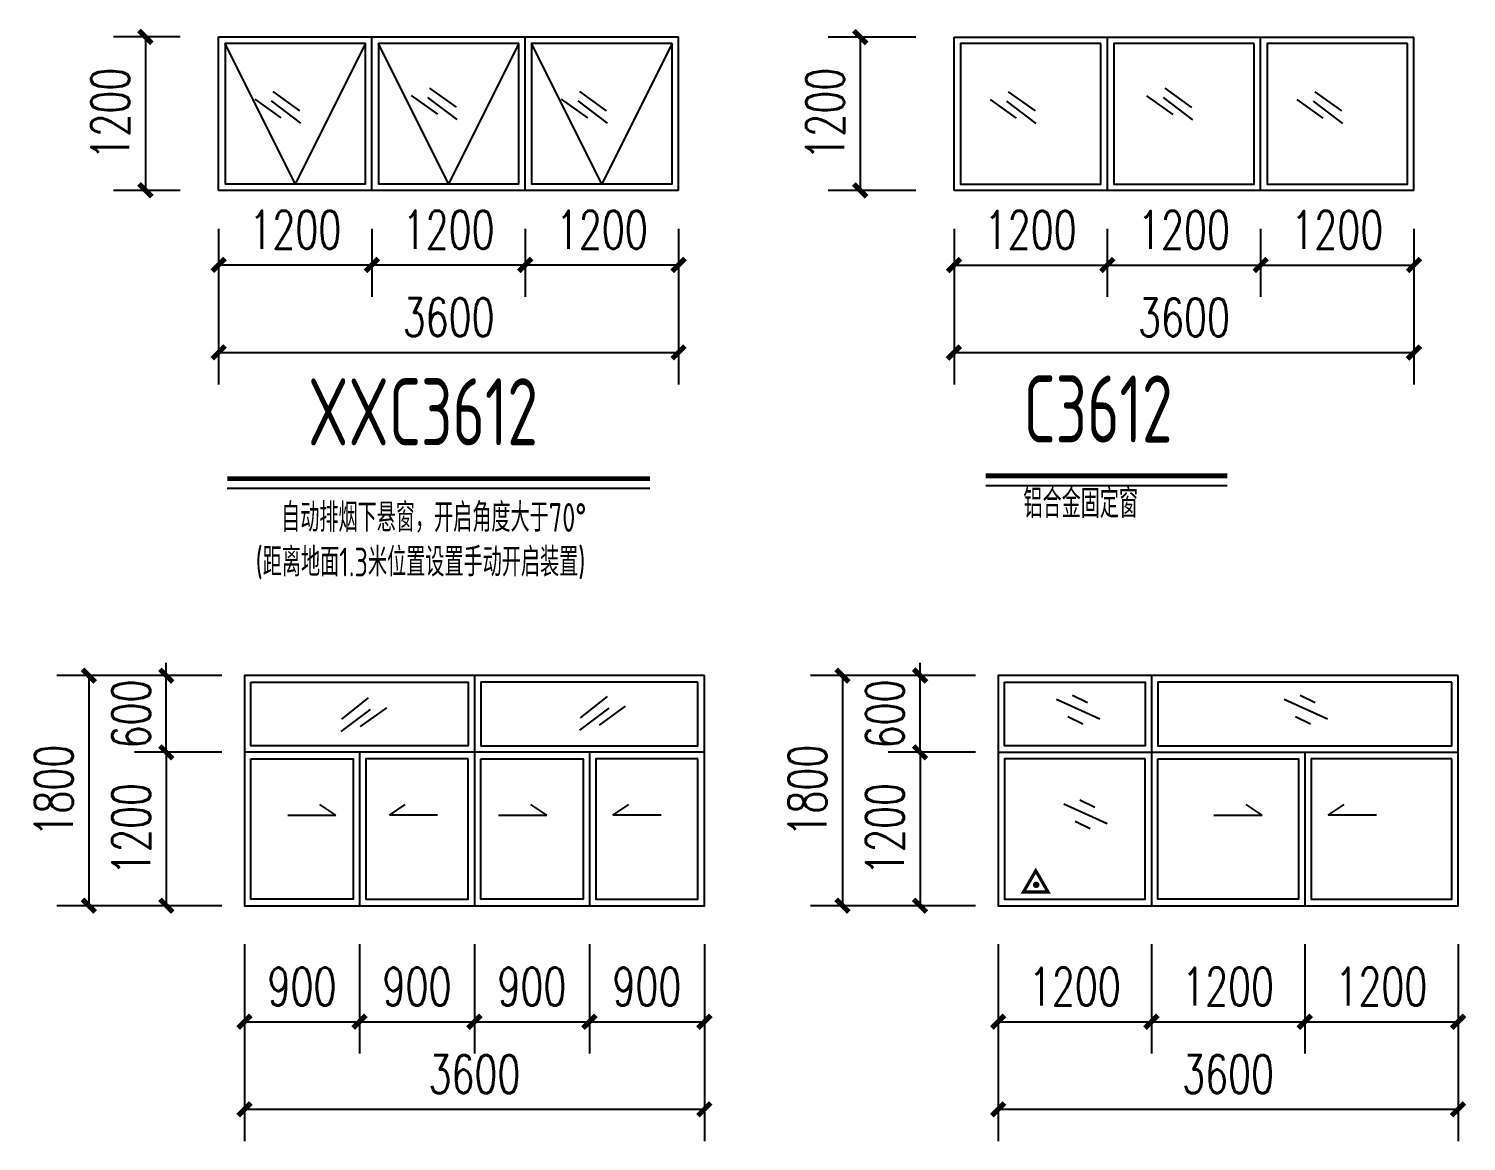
# Model space of a CAD drawing. Extents: x 180850 to 1399066, y 113487 to 334416.
# Drawn here: x 730589 to 753095, y 256317 to 273725 of the extents above; entities that cross this region are included whole.
import ezdxf
from ezdxf.enums import TextEntityAlignment as Align

# ---------------------------------------------------------------- set-up
doc = ezdxf.new("R2010")
doc.units = 0
doc.header["$LTSCALE"] = 1000
for name, color, linetype in [('8', 3, 'Continuous'), ('AXIS', 3, 'Continuous'), ('PUB_TEXT', 7, 'Continuous'), ('REIN', 1, 'Continuous'), ('TEXT', 7, 'Continuous'), ('THICK', 6, 'Continuous'), ('THIN', 7, 'Continuous')]:
    doc.layers.add(name, color=color, linetype=linetype)
doc.styles.add('_TCH_DIM_T3', font='SIMPLEX', dxfattribs={"width": 0.705882, "bigfont": 'GBCBIG'})
doc.styles.add('标准字体', font='tssdeng.shx', dxfattribs={"width": 0.7, "bigfont": 'tssdchn.shx'})
doc.dimstyles.new('TCH-200-2', dxfattribs={"dimtxt": 595, "dimasz": 200, "dimexe": 500, "dimexo": 600, "dimgap": 252.5, "dimtad": 1, "dimdec": 0, "dimlfac": 0.5, "dimzin": 0, "dimdsep": 46, "dimtxsty": '_TCH_DIM_T3', "dimblk": 'ARCHTICK', "dimcen": 0.09, "dimclrd": 124, "dimclre": 124, "dimclrt": 7, "dimazin": 2, "dimtfac": 1, "dimtdec": 0, "dimtix": 1, "dimtmove": 2, "dimatfit": 3, "dimfxl": 1, "dimtolj": 1, "dimtzin": 0, "dimarcsym": 0})

# ---------------------------------------------------------------- blocks, each defined once
blk = doc.blocks.new('_ArchTick')
at = {"color": 0, "linetype": 'ByBlock', "const_width": 0.4}
blk.add_lwpolyline([(-0.5, -0.5), (0.5, 0.5)], dxfattribs=at)
blk = doc.blocks.new('*D429')
at = {"layer": 'AXIS', "color": 124, "linetype": 'ByBlock', "lineweight": -2, "transparency": 16777216}
for p, q in [((733562, 270597), (733562, 269531)), ((735962, 270597), (735962, 269531)), ((733562, 270031), (735962, 270031))]:
    blk.add_line(p, q, dxfattribs=at)
at = {"layer": 'Defpoints', "color": 0, "linetype": 'ByBlock', "transparency": 16777216}
for p in [(733562, 271197), (735962, 271197), (735962, 270031)]:
    blk.add_point(p, dxfattribs=at)
at = {"layer": 'AXIS', "color": 124, "linetype": 'ByBlock', "lineweight": -2, "transparency": 16777216, "xscale": 200, "yscale": 200, "zscale": 200, "rotation": 180}
blk.add_blockref('_ArchTick', (733562, 270031), dxfattribs=at)
at = {"layer": 'AXIS', "color": 124, "linetype": 'ByBlock', "lineweight": -2, "transparency": 16777216, "xscale": 200, "yscale": 200, "zscale": 200}
blk.add_blockref('_ArchTick', (735962, 270031), dxfattribs=at)
at = {"layer": 'AXIS', "color": 7, "linetype": 'ByBlock', "transparency": 16777216, "insert": (734762, 270581), "char_height": 595, "attachment_point": 5, "style": '_TCH_DIM_T3'}
blk.add_mtext('\\A1;1200', dxfattribs=at)
blk = doc.blocks.new('*D430')
at = {"layer": 'AXIS', "color": 124, "linetype": 'ByBlock', "lineweight": -2, "transparency": 16777216}
for p, q in [((735962, 270597), (735962, 269531)), ((738362, 270597), (738362, 269531)), ((735962, 270031), (738362, 270031))]:
    blk.add_line(p, q, dxfattribs=at)
at = {"layer": 'Defpoints', "color": 0, "linetype": 'ByBlock', "transparency": 16777216}
for p in [(735962, 271197), (738362, 271197), (738362, 270031)]:
    blk.add_point(p, dxfattribs=at)
at = {"layer": 'AXIS', "color": 124, "linetype": 'ByBlock', "lineweight": -2, "transparency": 16777216, "xscale": 200, "yscale": 200, "zscale": 200, "rotation": 180}
blk.add_blockref('_ArchTick', (735962, 270031), dxfattribs=at)
at = {"layer": 'AXIS', "color": 124, "linetype": 'ByBlock', "lineweight": -2, "transparency": 16777216, "xscale": 200, "yscale": 200, "zscale": 200}
blk.add_blockref('_ArchTick', (738362, 270031), dxfattribs=at)
at = {"layer": 'AXIS', "color": 7, "linetype": 'ByBlock', "transparency": 16777216, "insert": (737162, 270581), "char_height": 595, "attachment_point": 5, "style": '_TCH_DIM_T3'}
blk.add_mtext('\\A1;1200', dxfattribs=at)
blk = doc.blocks.new('*D431')
at = {"layer": 'AXIS', "color": 124, "linetype": 'ByBlock', "lineweight": -2, "transparency": 16777216}
for p, q in [((733562, 270597), (733562, 268161)), ((740763, 270597), (740763, 268161)), ((733562, 268661), (740763, 268661))]:
    blk.add_line(p, q, dxfattribs=at)
at = {"layer": 'Defpoints', "color": 0, "linetype": 'ByBlock', "transparency": 16777216}
for p in [(733562, 271197), (740763, 271197), (740763, 268661)]:
    blk.add_point(p, dxfattribs=at)
at = {"layer": 'AXIS', "color": 124, "linetype": 'ByBlock', "lineweight": -2, "transparency": 16777216, "xscale": 200, "yscale": 200, "zscale": 200, "rotation": 180}
blk.add_blockref('_ArchTick', (733562, 268661), dxfattribs=at)
at = {"layer": 'AXIS', "color": 124, "linetype": 'ByBlock', "lineweight": -2, "transparency": 16777216, "xscale": 200, "yscale": 200, "zscale": 200}
blk.add_blockref('_ArchTick', (740763, 268661), dxfattribs=at)
at = {"layer": 'AXIS', "color": 7, "linetype": 'ByBlock', "transparency": 16777216, "insert": (737162, 269211), "char_height": 595, "attachment_point": 5, "style": '_TCH_DIM_T3'}
blk.add_mtext('\\A1;3600', dxfattribs=at)
blk = doc.blocks.new('*D432')
at = {"layer": 'AXIS', "color": 124, "linetype": 'ByBlock', "lineweight": -2, "transparency": 16777216}
for p, q in [((732962, 273597), (731916, 273597)), ((732416, 273597), (732416, 271197)), ((732962, 271197), (731916, 271197))]:
    blk.add_line(p, q, dxfattribs=at)
at = {"layer": 'Defpoints', "color": 0, "linetype": 'ByBlock', "transparency": 16777216}
for p in [(733562, 273597), (732416, 271197), (733562, 271197)]:
    blk.add_point(p, dxfattribs=at)
at = {"layer": 'AXIS', "color": 124, "linetype": 'ByBlock', "lineweight": -2, "transparency": 16777216, "xscale": 200, "yscale": 200, "zscale": 200}
for p, rotation in [((732416, 273597), 90), ((732416, 271197), 270)]:
    blk.add_blockref('_ArchTick', p, dxfattribs=dict(at, rotation=rotation))
at = {"layer": 'AXIS', "color": 7, "linetype": 'ByBlock', "transparency": 16777216, "insert": (731866, 272397), "char_height": 595, "attachment_point": 5, "rotation": 90, "style": '_TCH_DIM_T3'}
blk.add_mtext('\\A1;1200', dxfattribs=at)
blk = doc.blocks.new('*D433')
at = {"layer": 'AXIS', "color": 124, "linetype": 'ByBlock', "lineweight": -2, "transparency": 16777216}
for p, q in [((738362, 270597), (738362, 269531)), ((740763, 270597), (740763, 269531)), ((738362, 270031), (740763, 270031))]:
    blk.add_line(p, q, dxfattribs=at)
at = {"layer": 'Defpoints', "color": 0, "linetype": 'ByBlock', "transparency": 16777216}
for p in [(738362, 271197), (740763, 271197), (740763, 270031)]:
    blk.add_point(p, dxfattribs=at)
at = {"layer": 'AXIS', "color": 124, "linetype": 'ByBlock', "lineweight": -2, "transparency": 16777216, "xscale": 200, "yscale": 200, "zscale": 200, "rotation": 180}
blk.add_blockref('_ArchTick', (738362, 270031), dxfattribs=at)
at = {"layer": 'AXIS', "color": 124, "linetype": 'ByBlock', "lineweight": -2, "transparency": 16777216, "xscale": 200, "yscale": 200, "zscale": 200}
blk.add_blockref('_ArchTick', (740763, 270031), dxfattribs=at)
at = {"layer": 'AXIS', "color": 7, "linetype": 'ByBlock', "transparency": 16777216, "insert": (739562, 270581), "char_height": 595, "attachment_point": 5, "style": '_TCH_DIM_T3'}
blk.add_mtext('\\A1;1200', dxfattribs=at)
blk = doc.blocks.new('A$C4C406FEF')
for p, q in [((2000, 1800), (2000, 0)), ((1169, 1627), (960, 1459)), ((3038, 1637), (2829, 1469)), ((1183, 1535), (953, 1362)), ((1312, 1549), (1106, 1403)), ((3052, 1546), (2822, 1372)), ((3181, 1560), (2976, 1413)), ((3800, 1200), (200, 1200)), ((1100, 1200), (1100, 0)), ((2900, 1200), (2900, 0)), ((916, 707), (791, 792)), ((1334, 707), (1459, 792)), ((2566, 707), (2441, 792)), ((3084, 707), (3209, 792)), ((539, 707), (916, 707)), ((1711, 707), (1334, 707)), ((2189, 707), (2566, 707)), ((3461, 707), (3084, 707))]:
    blk.add_line(p, q)
for points in [[(3800, 1800), (200, 1800), (200, 0), (3800, 0)], [(250, 1750), (1950, 1750), (1950, 1250), (250, 1250)], [(3750, 1750), (2050, 1750), (2050, 1250), (3750, 1250)], [(250, 1150), (1050, 1150), (1050, 50), (250, 50)], [(1950, 1150), (1150, 1150), (1150, 50), (1950, 50)], [(2050, 1150), (2850, 1150), (2850, 50), (2050, 50)], [(3750, 1150), (2950, 1150), (2950, 50), (3750, 50)]]:
    blk.add_lwpolyline(points, close=True)
blk = doc.blocks.new('*D434')
at = {"layer": 'AXIS', "color": 124, "linetype": 'ByBlock', "lineweight": -2, "transparency": 16777216}
for p, q in [((733611, 262403), (732243, 262403)), ((732743, 262403), (732743, 260003)), ((733611, 260003), (732243, 260003))]:
    blk.add_line(p, q, dxfattribs=at)
at = {"layer": 'Defpoints', "color": 0, "linetype": 'ByBlock', "transparency": 16777216}
for p in [(734211, 262403), (732743, 260003), (734211, 260003)]:
    blk.add_point(p, dxfattribs=at)
at = {"layer": 'AXIS', "color": 124, "linetype": 'ByBlock', "lineweight": -2, "transparency": 16777216, "xscale": 200, "yscale": 200, "zscale": 200}
for p, rotation in [((732743, 262403), 90), ((732743, 260003), 270)]:
    blk.add_blockref('_ArchTick', p, dxfattribs=dict(at, rotation=rotation))
at = {"layer": 'AXIS', "color": 7, "linetype": 'ByBlock', "transparency": 16777216, "insert": (732193, 261203), "char_height": 595, "attachment_point": 5, "rotation": 90, "style": '_TCH_DIM_T3'}
blk.add_mtext('\\A1;1200', dxfattribs=at)
blk = doc.blocks.new('*D435')
at = {"layer": 'AXIS', "color": 124, "linetype": 'ByBlock', "lineweight": -2, "transparency": 16777216}
for p, q in [((732743, 263603), (732743, 263803)), ((733611, 263603), (732243, 263603)), ((732743, 262403), (732743, 263603)), ((733611, 262403), (732243, 262403)), ((732743, 262403), (732743, 262203))]:
    blk.add_line(p, q, dxfattribs=at)
at = {"layer": 'Defpoints', "color": 0, "linetype": 'ByBlock', "transparency": 16777216}
for p in [(732743, 263603), (734211, 263603), (734211, 262403)]:
    blk.add_point(p, dxfattribs=at)
at = {"layer": 'AXIS', "color": 124, "linetype": 'ByBlock', "lineweight": -2, "transparency": 16777216, "xscale": 200, "yscale": 200, "zscale": 200}
for p, rotation in [((732743, 263603), 270), ((732743, 262403), 90)]:
    blk.add_blockref('_ArchTick', p, dxfattribs=dict(at, rotation=rotation))
at = {"layer": 'AXIS', "color": 7, "linetype": 'ByBlock', "transparency": 16777216, "insert": (732193, 263003), "char_height": 595, "attachment_point": 5, "rotation": 90, "style": '_TCH_DIM_T3'}
blk.add_mtext('\\A1;600', dxfattribs=at)
blk = doc.blocks.new('*D436')
at = {"layer": 'AXIS', "color": 124, "linetype": 'ByBlock', "lineweight": -2, "transparency": 16777216}
for p, q in [((733459, 263603), (731030, 263603)), ((731530, 263603), (731530, 260003)), ((733459, 260003), (731030, 260003))]:
    blk.add_line(p, q, dxfattribs=at)
at = {"layer": 'Defpoints', "color": 0, "linetype": 'ByBlock', "transparency": 16777216}
for p in [(734059, 263603), (731530, 260003), (734059, 260003)]:
    blk.add_point(p, dxfattribs=at)
at = {"layer": 'AXIS', "color": 124, "linetype": 'ByBlock', "lineweight": -2, "transparency": 16777216, "xscale": 200, "yscale": 200, "zscale": 200}
for p, rotation in [((731530, 263603), 90), ((731530, 260003), 270)]:
    blk.add_blockref('_ArchTick', p, dxfattribs=dict(at, rotation=rotation))
at = {"layer": 'AXIS', "color": 7, "linetype": 'ByBlock', "transparency": 16777216, "insert": (730980, 261803), "char_height": 595, "attachment_point": 5, "rotation": 90, "style": '_TCH_DIM_T3'}
blk.add_mtext('\\A1;1800', dxfattribs=at)
blk = doc.blocks.new('*D437')
at = {"layer": 'AXIS', "color": 124, "linetype": 'ByBlock', "lineweight": -2, "transparency": 16777216}
for p, q in [((733967, 259403), (733967, 257688)), ((735767, 259403), (735767, 257688)), ((733967, 258188), (735767, 258188))]:
    blk.add_line(p, q, dxfattribs=at)
at = {"layer": 'Defpoints', "color": 0, "linetype": 'ByBlock', "transparency": 16777216}
for p in [(733967, 260003), (735767, 260003), (735767, 258188)]:
    blk.add_point(p, dxfattribs=at)
at = {"layer": 'AXIS', "color": 124, "linetype": 'ByBlock', "lineweight": -2, "transparency": 16777216, "xscale": 200, "yscale": 200, "zscale": 200, "rotation": 180}
blk.add_blockref('_ArchTick', (733967, 258188), dxfattribs=at)
at = {"layer": 'AXIS', "color": 124, "linetype": 'ByBlock', "lineweight": -2, "transparency": 16777216, "xscale": 200, "yscale": 200, "zscale": 200}
blk.add_blockref('_ArchTick', (735767, 258188), dxfattribs=at)
at = {"layer": 'AXIS', "color": 7, "linetype": 'ByBlock', "transparency": 16777216, "insert": (734867, 258738), "char_height": 595, "attachment_point": 5, "style": '_TCH_DIM_T3'}
blk.add_mtext('\\A1;900', dxfattribs=at)
blk = doc.blocks.new('*D438')
at = {"layer": 'AXIS', "color": 124, "linetype": 'ByBlock', "lineweight": -2, "transparency": 16777216}
for p, q in [((735767, 259403), (735767, 257688)), ((737567, 259403), (737567, 257688)), ((735767, 258188), (737567, 258188))]:
    blk.add_line(p, q, dxfattribs=at)
at = {"layer": 'Defpoints', "color": 0, "linetype": 'ByBlock', "transparency": 16777216}
for p in [(735767, 260003), (737567, 260003), (737567, 258188)]:
    blk.add_point(p, dxfattribs=at)
at = {"layer": 'AXIS', "color": 124, "linetype": 'ByBlock', "lineweight": -2, "transparency": 16777216, "xscale": 200, "yscale": 200, "zscale": 200, "rotation": 180}
blk.add_blockref('_ArchTick', (735767, 258188), dxfattribs=at)
at = {"layer": 'AXIS', "color": 124, "linetype": 'ByBlock', "lineweight": -2, "transparency": 16777216, "xscale": 200, "yscale": 200, "zscale": 200}
blk.add_blockref('_ArchTick', (737567, 258188), dxfattribs=at)
at = {"layer": 'AXIS', "color": 7, "linetype": 'ByBlock', "transparency": 16777216, "insert": (736667, 258738), "char_height": 595, "attachment_point": 5, "style": '_TCH_DIM_T3'}
blk.add_mtext('\\A1;900', dxfattribs=at)
blk = doc.blocks.new('*D439')
at = {"layer": 'AXIS', "color": 124, "linetype": 'ByBlock', "lineweight": -2, "transparency": 16777216}
for p, q in [((733967, 259403), (733967, 256317)), ((741167, 259403), (741167, 256317)), ((733967, 256817), (741167, 256817))]:
    blk.add_line(p, q, dxfattribs=at)
at = {"layer": 'Defpoints', "color": 0, "linetype": 'ByBlock', "transparency": 16777216}
for p in [(733967, 260003), (741167, 260003), (741167, 256817)]:
    blk.add_point(p, dxfattribs=at)
at = {"layer": 'AXIS', "color": 124, "linetype": 'ByBlock', "lineweight": -2, "transparency": 16777216, "xscale": 200, "yscale": 200, "zscale": 200, "rotation": 180}
blk.add_blockref('_ArchTick', (733967, 256817), dxfattribs=at)
at = {"layer": 'AXIS', "color": 124, "linetype": 'ByBlock', "lineweight": -2, "transparency": 16777216, "xscale": 200, "yscale": 200, "zscale": 200}
blk.add_blockref('_ArchTick', (741167, 256817), dxfattribs=at)
at = {"layer": 'AXIS', "color": 7, "linetype": 'ByBlock', "transparency": 16777216, "insert": (737567, 257367), "char_height": 595, "attachment_point": 5, "style": '_TCH_DIM_T3'}
blk.add_mtext('\\A1;3600', dxfattribs=at)
blk = doc.blocks.new('*D440')
at = {"layer": 'AXIS', "color": 124, "linetype": 'ByBlock', "lineweight": -2, "transparency": 16777216}
for p, q in [((737567, 259403), (737567, 257688)), ((739367, 259403), (739367, 257688)), ((737567, 258188), (739367, 258188))]:
    blk.add_line(p, q, dxfattribs=at)
at = {"layer": 'Defpoints', "color": 0, "linetype": 'ByBlock', "transparency": 16777216}
for p in [(737567, 260003), (739367, 260003), (739367, 258188)]:
    blk.add_point(p, dxfattribs=at)
at = {"layer": 'AXIS', "color": 124, "linetype": 'ByBlock', "lineweight": -2, "transparency": 16777216, "xscale": 200, "yscale": 200, "zscale": 200, "rotation": 180}
blk.add_blockref('_ArchTick', (737567, 258188), dxfattribs=at)
at = {"layer": 'AXIS', "color": 124, "linetype": 'ByBlock', "lineweight": -2, "transparency": 16777216, "xscale": 200, "yscale": 200, "zscale": 200}
blk.add_blockref('_ArchTick', (739367, 258188), dxfattribs=at)
at = {"layer": 'AXIS', "color": 7, "linetype": 'ByBlock', "transparency": 16777216, "insert": (738467, 258738), "char_height": 595, "attachment_point": 5, "style": '_TCH_DIM_T3'}
blk.add_mtext('\\A1;900', dxfattribs=at)
blk = doc.blocks.new('*D441')
at = {"layer": 'AXIS', "color": 124, "linetype": 'ByBlock', "lineweight": -2, "transparency": 16777216}
for p, q in [((739367, 259403), (739367, 257688)), ((741167, 259403), (741167, 257688)), ((739367, 258188), (741167, 258188))]:
    blk.add_line(p, q, dxfattribs=at)
at = {"layer": 'Defpoints', "color": 0, "linetype": 'ByBlock', "transparency": 16777216}
for p in [(739367, 260003), (741167, 260003), (741167, 258188)]:
    blk.add_point(p, dxfattribs=at)
at = {"layer": 'AXIS', "color": 124, "linetype": 'ByBlock', "lineweight": -2, "transparency": 16777216, "xscale": 200, "yscale": 200, "zscale": 200, "rotation": 180}
blk.add_blockref('_ArchTick', (739367, 258188), dxfattribs=at)
at = {"layer": 'AXIS', "color": 124, "linetype": 'ByBlock', "lineweight": -2, "transparency": 16777216, "xscale": 200, "yscale": 200, "zscale": 200}
blk.add_blockref('_ArchTick', (741167, 258188), dxfattribs=at)
at = {"layer": 'AXIS', "color": 7, "linetype": 'ByBlock', "transparency": 16777216, "insert": (740267, 258738), "char_height": 595, "attachment_point": 5, "style": '_TCH_DIM_T3'}
blk.add_mtext('\\A1;900', dxfattribs=at)
blk = doc.blocks.new('*D445')
at = {"layer": 'AXIS', "color": 124, "linetype": 'ByBlock', "lineweight": -2, "transparency": 16777216}
for p, q in [((745075, 270595), (745075, 269528)), ((747475, 270595), (747475, 269528)), ((745075, 270028), (747475, 270028))]:
    blk.add_line(p, q, dxfattribs=at)
at = {"layer": 'Defpoints', "color": 0, "linetype": 'ByBlock', "transparency": 16777216}
for p in [(745075, 271195), (747475, 271195), (747475, 270028)]:
    blk.add_point(p, dxfattribs=at)
at = {"layer": 'AXIS', "color": 124, "linetype": 'ByBlock', "lineweight": -2, "transparency": 16777216, "xscale": 200, "yscale": 200, "zscale": 200, "rotation": 180}
blk.add_blockref('_ArchTick', (745075, 270028), dxfattribs=at)
at = {"layer": 'AXIS', "color": 124, "linetype": 'ByBlock', "lineweight": -2, "transparency": 16777216, "xscale": 200, "yscale": 200, "zscale": 200}
blk.add_blockref('_ArchTick', (747475, 270028), dxfattribs=at)
at = {"layer": 'AXIS', "color": 7, "linetype": 'ByBlock', "transparency": 16777216, "insert": (746275, 270578), "char_height": 595, "attachment_point": 5, "style": '_TCH_DIM_T3'}
blk.add_mtext('\\A1;1200', dxfattribs=at)
blk = doc.blocks.new('*D446')
at = {"layer": 'AXIS', "color": 124, "linetype": 'ByBlock', "lineweight": -2, "transparency": 16777216}
for p, q in [((747475, 270595), (747475, 269528)), ((749875, 270595), (749875, 269528)), ((747475, 270028), (749875, 270028))]:
    blk.add_line(p, q, dxfattribs=at)
at = {"layer": 'Defpoints', "color": 0, "linetype": 'ByBlock', "transparency": 16777216}
for p in [(747475, 271195), (749875, 271195), (749875, 270028)]:
    blk.add_point(p, dxfattribs=at)
at = {"layer": 'AXIS', "color": 124, "linetype": 'ByBlock', "lineweight": -2, "transparency": 16777216, "xscale": 200, "yscale": 200, "zscale": 200, "rotation": 180}
blk.add_blockref('_ArchTick', (747475, 270028), dxfattribs=at)
at = {"layer": 'AXIS', "color": 124, "linetype": 'ByBlock', "lineweight": -2, "transparency": 16777216, "xscale": 200, "yscale": 200, "zscale": 200}
blk.add_blockref('_ArchTick', (749875, 270028), dxfattribs=at)
at = {"layer": 'AXIS', "color": 7, "linetype": 'ByBlock', "transparency": 16777216, "insert": (748675, 270578), "char_height": 595, "attachment_point": 5, "style": '_TCH_DIM_T3'}
blk.add_mtext('\\A1;1200', dxfattribs=at)
blk = doc.blocks.new('*D447')
at = {"layer": 'AXIS', "color": 124, "linetype": 'ByBlock', "lineweight": -2, "transparency": 16777216}
for p, q in [((745075, 270595), (745075, 268158)), ((752276, 270595), (752276, 268158)), ((745075, 268658), (752276, 268658))]:
    blk.add_line(p, q, dxfattribs=at)
at = {"layer": 'Defpoints', "color": 0, "linetype": 'ByBlock', "transparency": 16777216}
for p in [(745075, 271195), (752276, 271195), (752276, 268658)]:
    blk.add_point(p, dxfattribs=at)
at = {"layer": 'AXIS', "color": 124, "linetype": 'ByBlock', "lineweight": -2, "transparency": 16777216, "xscale": 200, "yscale": 200, "zscale": 200, "rotation": 180}
blk.add_blockref('_ArchTick', (745075, 268658), dxfattribs=at)
at = {"layer": 'AXIS', "color": 124, "linetype": 'ByBlock', "lineweight": -2, "transparency": 16777216, "xscale": 200, "yscale": 200, "zscale": 200}
blk.add_blockref('_ArchTick', (752276, 268658), dxfattribs=at)
at = {"layer": 'AXIS', "color": 7, "linetype": 'ByBlock', "transparency": 16777216, "insert": (748675, 269208), "char_height": 595, "attachment_point": 5, "style": '_TCH_DIM_T3'}
blk.add_mtext('\\A1;3600', dxfattribs=at)
blk = doc.blocks.new('*D448')
at = {"layer": 'AXIS', "color": 124, "linetype": 'ByBlock', "lineweight": -2, "transparency": 16777216}
for p, q in [((744475, 273595), (743107, 273595)), ((743607, 273595), (743607, 271195)), ((744475, 271195), (743107, 271195))]:
    blk.add_line(p, q, dxfattribs=at)
at = {"layer": 'Defpoints', "color": 0, "linetype": 'ByBlock', "transparency": 16777216}
for p in [(745075, 273595), (743607, 271195), (745075, 271195)]:
    blk.add_point(p, dxfattribs=at)
at = {"layer": 'AXIS', "color": 124, "linetype": 'ByBlock', "lineweight": -2, "transparency": 16777216, "xscale": 200, "yscale": 200, "zscale": 200}
for p, rotation in [((743607, 273595), 90), ((743607, 271195), 270)]:
    blk.add_blockref('_ArchTick', p, dxfattribs=dict(at, rotation=rotation))
at = {"layer": 'AXIS', "color": 7, "linetype": 'ByBlock', "transparency": 16777216, "insert": (743057, 272395), "char_height": 595, "attachment_point": 5, "rotation": 90, "style": '_TCH_DIM_T3'}
blk.add_mtext('\\A1;1200', dxfattribs=at)
blk = doc.blocks.new('*D449')
at = {"layer": 'AXIS', "color": 124, "linetype": 'ByBlock', "lineweight": -2, "transparency": 16777216}
for p, q in [((749875, 270595), (749875, 269528)), ((752276, 270595), (752276, 269528)), ((749875, 270028), (752276, 270028))]:
    blk.add_line(p, q, dxfattribs=at)
at = {"layer": 'Defpoints', "color": 0, "linetype": 'ByBlock', "transparency": 16777216}
for p in [(749875, 271195), (752276, 271195), (752276, 270028)]:
    blk.add_point(p, dxfattribs=at)
at = {"layer": 'AXIS', "color": 124, "linetype": 'ByBlock', "lineweight": -2, "transparency": 16777216, "xscale": 200, "yscale": 200, "zscale": 200, "rotation": 180}
blk.add_blockref('_ArchTick', (749875, 270028), dxfattribs=at)
at = {"layer": 'AXIS', "color": 124, "linetype": 'ByBlock', "lineweight": -2, "transparency": 16777216, "xscale": 200, "yscale": 200, "zscale": 200}
blk.add_blockref('_ArchTick', (752276, 270028), dxfattribs=at)
at = {"layer": 'AXIS', "color": 7, "linetype": 'ByBlock', "transparency": 16777216, "insert": (751075, 270578), "char_height": 595, "attachment_point": 5, "style": '_TCH_DIM_T3'}
blk.add_mtext('\\A1;1200', dxfattribs=at)
blk = doc.blocks.new('*D1877')
at = {"layer": 'AXIS', "color": 124, "linetype": 'ByBlock', "lineweight": -2, "transparency": 16777216}
for p, q in [((745411, 262403), (744043, 262403)), ((744543, 262403), (744543, 260003)), ((745411, 260003), (744043, 260003))]:
    blk.add_line(p, q, dxfattribs=at)
at = {"layer": 'Defpoints', "color": 0, "linetype": 'ByBlock', "transparency": 16777216}
for p in [(746011, 262403), (744543, 260003), (746011, 260003)]:
    blk.add_point(p, dxfattribs=at)
at = {"layer": 'AXIS', "color": 124, "linetype": 'ByBlock', "lineweight": -2, "transparency": 16777216, "xscale": 200, "yscale": 200, "zscale": 200}
for p, rotation in [((744543, 262403), 90), ((744543, 260003), 270)]:
    blk.add_blockref('_ArchTick', p, dxfattribs=dict(at, rotation=rotation))
at = {"layer": 'AXIS', "color": 7, "linetype": 'ByBlock', "transparency": 16777216, "insert": (743993, 261203), "char_height": 595, "attachment_point": 5, "rotation": 90, "style": '_TCH_DIM_T3'}
blk.add_mtext('\\A1;1200', dxfattribs=at)
blk = doc.blocks.new('*D1878')
at = {"layer": 'AXIS', "color": 124, "linetype": 'ByBlock', "lineweight": -2, "transparency": 16777216}
for p, q in [((744543, 263603), (744543, 263803)), ((745411, 263603), (744043, 263603)), ((744543, 262403), (744543, 263603)), ((745411, 262403), (744043, 262403)), ((744543, 262403), (744543, 262203))]:
    blk.add_line(p, q, dxfattribs=at)
at = {"layer": 'Defpoints', "color": 0, "linetype": 'ByBlock', "transparency": 16777216}
for p in [(744543, 263603), (746011, 263603), (746011, 262403)]:
    blk.add_point(p, dxfattribs=at)
at = {"layer": 'AXIS', "color": 124, "linetype": 'ByBlock', "lineweight": -2, "transparency": 16777216, "xscale": 200, "yscale": 200, "zscale": 200}
for p, rotation in [((744543, 263603), 270), ((744543, 262403), 90)]:
    blk.add_blockref('_ArchTick', p, dxfattribs=dict(at, rotation=rotation))
at = {"layer": 'AXIS', "color": 7, "linetype": 'ByBlock', "transparency": 16777216, "insert": (743993, 263003), "char_height": 595, "attachment_point": 5, "rotation": 90, "style": '_TCH_DIM_T3'}
blk.add_mtext('\\A1;600', dxfattribs=at)
blk = doc.blocks.new('*D1879')
at = {"layer": 'AXIS', "color": 124, "linetype": 'ByBlock', "lineweight": -2, "transparency": 16777216}
for p, q in [((745258, 263603), (742829, 263603)), ((743329, 263603), (743329, 260003)), ((745258, 260003), (742829, 260003))]:
    blk.add_line(p, q, dxfattribs=at)
at = {"layer": 'Defpoints', "color": 0, "linetype": 'ByBlock', "transparency": 16777216}
for p in [(745858, 263603), (743329, 260003), (745858, 260003)]:
    blk.add_point(p, dxfattribs=at)
at = {"layer": 'AXIS', "color": 124, "linetype": 'ByBlock', "lineweight": -2, "transparency": 16777216, "xscale": 200, "yscale": 200, "zscale": 200}
for p, rotation in [((743329, 263603), 90), ((743329, 260003), 270)]:
    blk.add_blockref('_ArchTick', p, dxfattribs=dict(at, rotation=rotation))
at = {"layer": 'AXIS', "color": 7, "linetype": 'ByBlock', "transparency": 16777216, "insert": (742779, 261803), "char_height": 595, "attachment_point": 5, "rotation": 90, "style": '_TCH_DIM_T3'}
blk.add_mtext('\\A1;1800', dxfattribs=at)
blk = doc.blocks.new('*D1880')
at = {"layer": 'AXIS', "color": 124, "linetype": 'ByBlock', "lineweight": -2, "transparency": 16777216}
for p, q in [((745766, 259403), (745766, 257688)), ((748166, 259403), (748166, 257688)), ((745766, 258188), (748166, 258188))]:
    blk.add_line(p, q, dxfattribs=at)
at = {"layer": 'Defpoints', "color": 0, "linetype": 'ByBlock', "transparency": 16777216}
for p in [(745766, 260003), (748166, 260003), (748166, 258188)]:
    blk.add_point(p, dxfattribs=at)
at = {"layer": 'AXIS', "color": 124, "linetype": 'ByBlock', "lineweight": -2, "transparency": 16777216, "xscale": 200, "yscale": 200, "zscale": 200, "rotation": 180}
blk.add_blockref('_ArchTick', (745766, 258188), dxfattribs=at)
at = {"layer": 'AXIS', "color": 124, "linetype": 'ByBlock', "lineweight": -2, "transparency": 16777216, "xscale": 200, "yscale": 200, "zscale": 200}
blk.add_blockref('_ArchTick', (748166, 258188), dxfattribs=at)
at = {"layer": 'AXIS', "color": 7, "linetype": 'ByBlock', "transparency": 16777216, "insert": (746966, 258738), "char_height": 595, "attachment_point": 5, "style": '_TCH_DIM_T3'}
blk.add_mtext('\\A1;1200', dxfattribs=at)
blk = doc.blocks.new('*D1881')
at = {"layer": 'AXIS', "color": 124, "linetype": 'ByBlock', "lineweight": -2, "transparency": 16777216}
for p, q in [((745766, 259403), (745766, 256317)), ((752966, 259403), (752966, 256317)), ((745766, 256817), (752966, 256817))]:
    blk.add_line(p, q, dxfattribs=at)
at = {"layer": 'Defpoints', "color": 0, "linetype": 'ByBlock', "transparency": 16777216}
for p in [(745766, 260003), (752966, 260003), (752966, 256817)]:
    blk.add_point(p, dxfattribs=at)
at = {"layer": 'AXIS', "color": 124, "linetype": 'ByBlock', "lineweight": -2, "transparency": 16777216, "xscale": 200, "yscale": 200, "zscale": 200, "rotation": 180}
blk.add_blockref('_ArchTick', (745766, 256817), dxfattribs=at)
at = {"layer": 'AXIS', "color": 124, "linetype": 'ByBlock', "lineweight": -2, "transparency": 16777216, "xscale": 200, "yscale": 200, "zscale": 200}
blk.add_blockref('_ArchTick', (752966, 256817), dxfattribs=at)
at = {"layer": 'AXIS', "color": 7, "linetype": 'ByBlock', "transparency": 16777216, "insert": (749366, 257367), "char_height": 595, "attachment_point": 5, "style": '_TCH_DIM_T3'}
blk.add_mtext('\\A1;3600', dxfattribs=at)
blk = doc.blocks.new('*D1882')
at = {"layer": 'AXIS', "color": 124, "linetype": 'ByBlock', "lineweight": -2, "transparency": 16777216}
for p, q in [((748166, 259403), (748166, 257688)), ((750566, 259403), (750566, 257688)), ((748166, 258188), (750566, 258188))]:
    blk.add_line(p, q, dxfattribs=at)
at = {"layer": 'Defpoints', "color": 0, "linetype": 'ByBlock', "transparency": 16777216}
for p in [(748166, 260003), (750566, 260003), (750566, 258188)]:
    blk.add_point(p, dxfattribs=at)
at = {"layer": 'AXIS', "color": 124, "linetype": 'ByBlock', "lineweight": -2, "transparency": 16777216, "xscale": 200, "yscale": 200, "zscale": 200, "rotation": 180}
blk.add_blockref('_ArchTick', (748166, 258188), dxfattribs=at)
at = {"layer": 'AXIS', "color": 124, "linetype": 'ByBlock', "lineweight": -2, "transparency": 16777216, "xscale": 200, "yscale": 200, "zscale": 200}
blk.add_blockref('_ArchTick', (750566, 258188), dxfattribs=at)
at = {"layer": 'AXIS', "color": 7, "linetype": 'ByBlock', "transparency": 16777216, "insert": (749366, 258738), "char_height": 595, "attachment_point": 5, "style": '_TCH_DIM_T3'}
blk.add_mtext('\\A1;1200', dxfattribs=at)
blk = doc.blocks.new('*D1883')
at = {"layer": 'AXIS', "color": 124, "linetype": 'ByBlock', "lineweight": -2, "transparency": 16777216}
for p, q in [((750566, 259403), (750566, 257688)), ((752966, 259403), (752966, 257688)), ((750566, 258188), (752966, 258188))]:
    blk.add_line(p, q, dxfattribs=at)
at = {"layer": 'Defpoints', "color": 0, "linetype": 'ByBlock', "transparency": 16777216}
for p in [(750566, 260003), (752966, 260003), (752966, 258188)]:
    blk.add_point(p, dxfattribs=at)
at = {"layer": 'AXIS', "color": 124, "linetype": 'ByBlock', "lineweight": -2, "transparency": 16777216, "xscale": 200, "yscale": 200, "zscale": 200, "rotation": 180}
blk.add_blockref('_ArchTick', (750566, 258188), dxfattribs=at)
at = {"layer": 'AXIS', "color": 124, "linetype": 'ByBlock', "lineweight": -2, "transparency": 16777216, "xscale": 200, "yscale": 200, "zscale": 200}
blk.add_blockref('_ArchTick', (752966, 258188), dxfattribs=at)
at = {"layer": 'AXIS', "color": 7, "linetype": 'ByBlock', "transparency": 16777216, "insert": (751766, 258738), "char_height": 595, "attachment_point": 5, "style": '_TCH_DIM_T3'}
blk.add_mtext('\\A1;1200', dxfattribs=at)

msp = doc.modelspace()

# ---------------------------------------------------------------- linework, layer by layer
for p, q in [((733562.33, 271197), (733562.33, 273597)), ((733562.33, 273597), (740762.51, 273597)), ((735962.39, 271197), (735962.39, 273597)), ((738362.45, 271197), (738362.45, 273597)), ((738362.45, 271197), (738362.45, 273597)), ((740762.51, 271197), (740762.51, 273597)), ((745075.33, 271194.7), (745075.33, 273594.7)), ((745075.33, 273594.7), (752275.51, 273594.7)), ((747475.39, 271194.7), (747475.39, 273594.7)), ((749875.45, 271194.7), (749875.45, 273594.7)), ((749875.45, 271194.7), (749875.45, 273594.7)), ((752275.51, 271194.7), (752275.51, 273594.7)), ((738362.45, 271197), (733562.33, 271197)), ((740762.51, 271197), (738362.45, 271197)), ((749875.45, 271194.7), (745075.33, 271194.7)), ((752275.51, 271194.7), (749875.45, 271194.7)), ((748166.18, 263603.32), (748166.21, 260003.32)), ((746681.76, 263232.94), (747358.39, 262927.72)), ((746931.02, 263297.03), (747166.34, 263182.91)), ((750246.35, 263232.94), (750922.98, 262927.72)), ((750495.61, 263297.03), (750730.93, 263182.91)), ((746858.62, 262961.23), (747093.95, 262847.11)), ((750423.21, 262961.23), (750658.53, 262847.11)), ((745766.2, 262403.32), (752966.26, 262403.32)), ((750566.18, 262403.34), (750566.22, 260003.35)), ((746795.29, 261596.63), (747471.92, 261291.41)), ((747044.55, 261660.73), (747279.87, 261546.6)), ((749898.07, 261417.52), (749648.39, 261586.4)), ((750934.84, 261417.53), (751184.51, 261586.42)), ((746972.15, 261324.93), (747207.47, 261210.8)), ((749144.68, 261417.51), (749898.07, 261417.52)), ((751688.23, 261417.54), (750934.84, 261417.53))]:
    msp.add_line(p, q)
at = {"color": 21}
for p, q in [((734762.3, 271297), (733662.27, 273497)), ((735862.33, 273497), (734762.3, 271297)), ((737162.42, 271297), (736062.39, 273497)), ((738262.45, 273497), (737162.42, 271297)), ((739562.42, 271297), (738462.39, 273497)), ((740662.45, 273497), (739562.42, 271297))]:
    msp.add_line(p, q, dxfattribs=at)
for points in [[(735862.33, 273497), (733662.27, 273497), (733662.27, 271297), (735862.33, 271297)], [(738262.45, 273497), (736062.39, 273497), (736062.39, 271297), (738262.45, 271297)], [(740662.45, 273497), (738462.39, 273497), (738462.39, 271297), (740662.45, 271297)]]:
    msp.add_lwpolyline(points, close=True, dxfattribs=at)
for points in [[(747375.33, 273494.7), (745175.27, 273494.7), (745175.27, 271294.7), (747375.33, 271294.7)], [(749775.45, 273494.7), (747575.39, 273494.7), (747575.39, 271294.7), (749775.45, 271294.7)], [(752175.45, 273494.7), (749975.39, 273494.7), (749975.39, 271294.7), (752175.45, 271294.7)], [(752966.26, 263603.32), (745766.2, 263603.32), (745766.2, 260003.32), (752966.26, 260003.32)], [(745865.43, 263503.32), (748065.54, 263503.29), (748065.54, 262503.29), (745865.43, 262503.32)], [(752866.98, 263503.38), (748266.81, 263503.29), (748266.83, 262503.29), (752866.99, 262503.38)], [(748066.21, 262303.32), (745866.08, 262303.32), (745866.08, 260103.32), (748066.21, 260103.32)], [(748266.16, 262303.32), (750466.18, 262303.34), (750466.22, 260103.34), (748266.2, 260103.32)], [(752866.34, 262303.37), (750666.18, 262303.34), (750666.22, 260103.35), (752866.38, 260103.37)]]:
    msp.add_lwpolyline(points, close=True)
at = {"layer": '8'}
for p, q in [((736862.09, 272797.03), (737279.74, 272497.91)), ((748375.08, 272794.73), (748792.74, 272495.61)), ((734126.99, 272623.12), (734537.69, 272330.96)), ((734384.55, 272595.3), (734843.97, 272247.48)), ((734412.39, 272741.38), (734830.05, 272442.26)), ((736576.68, 272678.77), (736987.38, 272386.61)), ((736834.24, 272650.95), (737293.66, 272303.13)), ((738927.11, 272623.12), (739337.81, 272330.96)), ((739184.67, 272595.3), (739644.09, 272247.48)), ((739212.51, 272741.38), (739630.17, 272442.26)), ((745639.99, 272620.83), (746050.69, 272328.66)), ((745897.55, 272593), (746356.97, 272245.19)), ((745925.39, 272739.08), (746343.05, 272439.96)), ((748089.68, 272676.48), (748500.38, 272384.31)), ((748347.24, 272648.65), (748806.66, 272300.84)), ((750440.11, 272620.83), (750850.81, 272328.66)), ((750697.67, 272593), (751157.09, 272245.19)), ((750725.51, 272739.08), (751143.17, 272439.96))]:
    msp.add_line(p, q, dxfattribs=at)
at = {"layer": 'REIN', "const_width": 50}
msp.add_lwpolyline([(746354.98, 260550.54), (746163.24, 260218.43), (746546.72, 260218.43)], close=True, dxfattribs=at)
msp.add_lwpolyline([(746336.26, 260330.22, 1), (746386.26, 260330.22, 1)], format="xyb", close=True, dxfattribs=at)
at = {"layer": 'THICK', "linetype": 'ByBlock', "const_width": 75}
for points in [[(733696.15, 266686.05), (740313.08, 266686.05)], [(745572.3, 266730.29), (749352.59, 266730.29)]]:
    msp.add_lwpolyline(points, dxfattribs=at)
at = {"layer": 'THIN', "linetype": 'ByBlock'}
for points in [[(733696.15, 266536.05), (740313.08, 266536.05)], [(745572.3, 266580.29), (749352.59, 266580.29)]]:
    msp.add_lwpolyline(points, dxfattribs=at)

# ---------------------------------------------------------------- block references
at = {"xscale": 2, "yscale": 2, "zscale": 2}
msp.add_blockref('A$C4C406FEF', (733566.67, 260003.32), dxfattribs=at)

# ---------------------------------------------------------------- texts
at = {"layer": 'PUB_TEXT', "style": '标准字体', "width": 0.7}
msp.add_text('铝合金固定窗', height=450, dxfattribs=at).set_placement((746161.67, 265935.33), align=Align.BOTTOM_LEFT)
for s, p in [('自动排烟下悬窗，开启角度大于70%%D', (734540.66, 265852.94, 828.98)), ('(距离地面1.3米位置设置手动开启装置)', (734140.95, 265155.75, 828.98))]:
    msp.add_text(s, height=450, dxfattribs=at).set_placement(p)
at = {"layer": 'TEXT', "linetype": 'ByBlock', "style": '标准字体', "width": 0.7}
for s, p in [('C3612', (746161.67, 266935.31)), ('XXC3612', (734960.91, 266891.07))]:
    msp.add_text(s, height=1050, dxfattribs=at).set_placement(p, align=Align.BOTTOM_LEFT)

# ---------------------------------------------------------------- dimensions: what is measured, and where the dimension line sits
at = {"layer": 'AXIS', "linetype": 'ByBlock'}
for base, p1, p2, angle, picture, middle in [((732416.45, 271197), (733562.33, 273597), (733562.33, 271197), 90, '*D432', (731866.45, 272397)), ((743607.39, 271194.7), (745075.33, 273594.7), (745075.33, 271194.7), 90, '*D448', (743057.39, 272394.7)), ((732743.45, 263603.32), (734211.39, 262403.32), (734211.39, 263603.32), 270, '*D435', (732193.45, 263003.32)), ((744542.87, 263603.32), (746010.8, 262403.32), (746010.8, 263603.32), 270, '*D1878', (743992.87, 263003.32)), ((731529.63, 260003.32), (734058.57, 263603.32), (734058.57, 260003.32), 90, '*D436', (730979.63, 261803.32)), ((743329.04, 260003.32), (745857.99, 263603.32), (745857.99, 260003.32), 90, '*D1879', (742779.04, 261803.32)), ((732743.45, 260003.32), (734211.39, 262403.32), (734211.39, 260003.32), 90, '*D434', (732193.45, 261203.32)), ((744542.87, 260003.32), (746010.8, 262403.32), (746010.8, 260003.32), 90, '*D1877', (743992.87, 261203.32))]:
    dim = msp.add_linear_dim(base=base, p1=p1, p2=p2, angle=angle, dimstyle='TCH-200-2', dxfattribs=at)
    dim.commit()
    dim.dimension.update_dxf_attribs({"geometry": picture, "text_midpoint": middle})
for base, p1, p2, picture, middle in [((735962.39, 270030.64), (733562.33, 271197), (735962.39, 271197), '*D429', (734762.36, 270580.64)), ((740762.51, 268660.53), (733562.33, 271197), (740762.51, 271197), '*D431', (737162.42, 269210.53)), ((738362.45, 270030.64), (735962.39, 271197), (738362.45, 271197), '*D430', (737162.42, 270580.64)), ((740762.51, 270030.64), (738362.45, 271197), (740762.51, 271197), '*D433', (739562.48, 270580.64)), ((747475.39, 270028.35), (745075.33, 271194.7), (747475.39, 271194.7), '*D445', (746275.36, 270578.35)), ((752275.51, 268658.24), (745075.33, 271194.7), (752275.51, 271194.7), '*D447', (748675.42, 269208.24)), ((749875.45, 270028.35), (747475.39, 271194.7), (749875.45, 271194.7), '*D446', (748675.42, 270578.35)), ((752275.51, 270028.35), (749875.45, 271194.7), (752275.51, 271194.7), '*D449', (751075.48, 270578.35)), ((735766.79, 258187.52), (733966.79, 260003.32), (735766.79, 260003.32), '*D437', (734866.79, 258737.52)), ((741166.85, 256817.41), (733966.79, 260003.32), (741166.85, 260003.32), '*D439', (737566.82, 257367.41)), ((737566.82, 258187.52), (735766.79, 260003.32), (737566.82, 260003.32), '*D438', (736666.81, 258737.52)), ((739366.85, 258187.52), (737566.82, 260003.32), (739366.85, 260003.35), '*D440', (738466.83, 258737.52)), ((741166.85, 258187.52), (739366.85, 260003.35), (741166.85, 260003.32), '*D441', (740266.85, 258737.52)), ((748166.21, 258187.52), (745766.2, 260003.32), (748166.21, 260003.32), '*D1880', (746966.21, 258737.52)), ((752966.26, 256817.41), (745766.2, 260003.32), (752966.26, 260003.32), '*D1881', (749366.23, 257367.41)), ((750566.22, 258187.52), (748166.21, 260003.32), (750566.22, 260003.35), '*D1882', (749366.22, 258737.52)), ((752966.26, 258187.52), (750566.22, 260003.35), (752966.26, 260003.32), '*D1883', (751766.24, 258737.52))]:
    dim = msp.add_linear_dim(base=base, p1=p1, p2=p2, dimstyle='TCH-200-2', dxfattribs=at)
    dim.commit()
    dim.dimension.update_dxf_attribs({"geometry": picture, "text_midpoint": middle})

doc.saveas('drawing.dxf')
